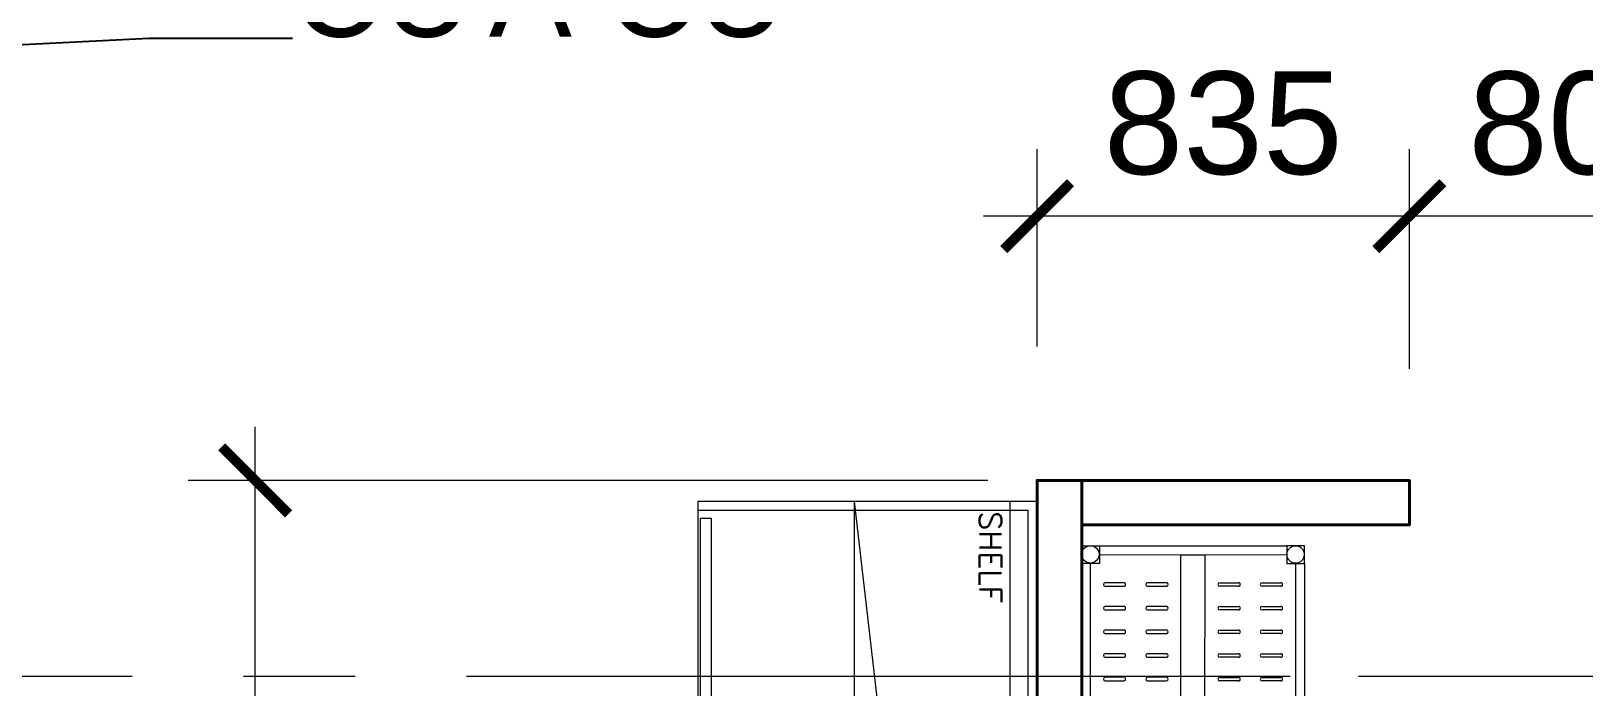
# Model space of a CAD drawing. Header units: millimetres. Extents: x 886808 to 1650903, y -1008069 to 230892.
# Drawn here: x 940213 to 943694, y -352423 to -350954 of the extents above; entities that cross this region are included whole.
import ezdxf
from ezdxf import colors
from ezdxf.entities.mleader import LeaderData, LeaderLine
from ezdxf.math import Vec2, Vec3

# ---------------------------------------------------------------- set-up
doc = ezdxf.new("R2010")
doc.units = ezdxf.units.MM
doc.linetypes.add('CENTER', pattern=[2, 1.25, -0.25, 0.25, -0.25])
doc.layers.get('0').update_dxf_attribs({"lineweight": 0})
for name, color, linetype, lineweight in [('01- NET TUONG- 242', 242, 'Continuous', 40), ('8l NET TO', 8, 'Continuous', 9), ('A_Dim', 8, 'Continuous', 5), ('HACTH', 8, 'Continuous', 0), ('hatch', 250, 'Continuous', 0), ('I-FURN', 252, 'Continuous', 5)]:
    doc.layers.add(name, color=color, linetype=linetype, lineweight=lineweight)
doc.styles.add('ADP_HC_vni_HC', font='')
doc.styles.add('TIÊU ĐỀ', font='arial.ttf', dxfattribs={"height": 230})
doc.styles.add('{18b73a54-fa43-428c-adcb-c1c7bbdf2c84}', font='Simplex.shx')
doc.styles.get('ADP_HC_vni_HC').set_extended_font_data('VNI-Helve-Condense')
doc.dimstyles.new('1-100', dxfattribs={"dimtxt": 230, "dimasz": 150, "dimexe": 150, "dimexo": 300, "dimgap": 90, "dimtad": 1, "dimdec": 0, "dimrnd": 5, "dimzin": 0, "dimtxsty": 'TIÊU ĐỀ', "dimblk": 'ARCHTICK', "dimcen": 100, "dimdle": 120, "dimclrd": 256, "dimclre": 256, "dimclrt": 2, "dimadec": 0, "dimazin": 0, "dimtfac": 1, "dimtdec": 0, "dimtix": 1, "dimtmove": 1, "dimatfit": 3, "dimldrblk": 'OPEN30', "dimfxl": 900, "dimtolj": 1, "dimtzin": 0, "dimlwd": 13, "dimlwe": 13, "dimarcsym": 1})

# ---------------------------------------------------------------- blocks, each defined once
blk = doc.blocks.new('TRUC KHU BEP')
at = {"layer": '8l NET TO', "color": 251, "linetype": 'CENTER', "ltscale": 1000, "true_color": 0x636466, "transparency": 33554636}
blk.add_line((-5729.4, 27100), (13215, 27100), dxfattribs=at)
blk = doc.blocks.new('BO TRI BEP')
at = {"layer": '01- NET TUONG- 242', "transparency": 33554636}
for points in [[(7479.7, 21354.8), (7579.7, 21354.8), (7579.7, 27538.8), (7479.7, 27538.8)], [(7579.7, 27538.8), (8314.3, 27538.8), (8314.3, 27438.8), (7579.7, 27438.8)]]:
    blk.add_lwpolyline(points, close=True, dxfattribs=at)
blk = doc.blocks.new('A$C26DD556D')
at = {"layer": 'hatch', "transparency": 33554636, "extrusion": (0, 0, -1)}
for p, q in [((9358.8, 18177.9), (8598.8, 18177.9)), ((8598.8, 18177.9), (8598.8, 16678.1)), ((9358.8, 16678.1), (9358.8, 18177.9)), ((9338.8, 18157.9), (8598.8, 18157.9)), ((8598.8, 18157.9), (8598.8, 16698.1)), ((9338.8, 16698.1), (9338.8, 18157.9)), ((8628.8, 18139.7), (8603.8, 18139.7)), ((8603.8, 18139.7), (8603.8, 17417.5)), ((8628.8, 17417.5), (8628.8, 18139.7))]:
    blk.add_line(p, q, dxfattribs=at)
at = {"layer": 'hatch', "transparency": 33554636}
for p, q in [((8948.8, 18177.9), (8948.8, 15177.9)), ((9298.8, 18177.9), (8948.8, 18177.9)), ((8948.8, 18177.9), (9298.8, 15177.9)), ((9298.8, 15177.9), (9298.8, 18177.9)), ((9458.8, 18038.7), (9458.8, 18078.7)), ((9458.8, 18078.7), (9498.8, 18078.7)), ((9458.8, 18038.7), (9458.8, 18078.7)), ((9498.8, 18078.7), (9918.8, 18078.5)), ((9498.8, 18078.7), (9498.8, 18038.7)), ((9958.8, 18078.5), (9918.8, 18078.5)), ((9918.8, 18078.5), (9918.8, 18038.5)), ((9958.8, 18038.5), (9958.8, 18078.5)), ((9958.8, 18038.5), (9958.8, 18078.5)), ((9458.3, 16918.7), (9458.8, 18038.7)), ((9458.8, 18038.7), (9458.8, 18038.7)), ((9498.8, 18038.7), (9458.8, 18038.7)), ((9458.8, 18038.7), (9458.8, 18038.7)), ((9478.3, 16918.7), (9478.8, 18038.7)), ((9498.8, 18058.7), (9918.8, 18058.5)), ((9498.8, 18038.7), (9498.8, 18038.7)), ((9681.3, 16898.6), (9681.8, 18058.6)), ((9681.8, 18058.6), (9735.8, 18058.6)), ((9735.3, 16898.6), (9735.8, 18058.6)), ((9918.8, 18038.5), (9958.8, 18038.5)), ((9918.8, 18038.5), (9918.8, 18038.5)), ((9918.8, 18038.5), (9918.8, 18038.5)), ((9918.8, 18038.5), (9958.8, 18038.5)), ((9938.8, 18038.5), (9938.3, 16918.5)), ((9958.8, 18038.5), (9958.3, 16918.5)), ((9553.7, 17995.8), (9511.7, 17995.8)), ((9511.7, 17987.8), (9553.7, 17987.8)), ((9648.7, 17995.8), (9606.7, 17995.8)), ((9606.7, 17987.8), (9648.7, 17987.8)), ((9768.7, 17995.7), (9810.7, 17995.7)), ((9810.7, 17987.7), (9768.7, 17987.7)), ((9863.7, 17995.7), (9905.7, 17995.7)), ((9905.7, 17987.7), (9863.7, 17987.7)), ((9553.7, 17942.8), (9511.7, 17942.8)), ((9511.7, 17934.8), (9553.7, 17934.8)), ((9648.7, 17942.8), (9606.7, 17942.8)), ((9606.7, 17934.8), (9648.7, 17934.8)), ((9768.7, 17942.7), (9810.7, 17942.7)), ((9810.7, 17934.7), (9768.7, 17934.7)), ((9863.7, 17942.7), (9905.7, 17942.7)), ((9905.7, 17934.7), (9863.7, 17934.7)), ((9553.7, 17889.8), (9511.7, 17889.8)), ((9511.7, 17881.8), (9553.7, 17881.8)), ((9648.7, 17889.8), (9606.7, 17889.8)), ((9606.7, 17881.8), (9648.7, 17881.8)), ((9768.7, 17889.7), (9810.7, 17889.7)), ((9810.7, 17881.7), (9768.7, 17881.7)), ((9863.7, 17889.7), (9905.7, 17889.7)), ((9905.7, 17881.7), (9863.7, 17881.7)), ((9553.7, 17836.8), (9511.7, 17836.8)), ((9511.7, 17828.8), (9553.7, 17828.8)), ((9648.7, 17836.8), (9606.7, 17836.8)), ((9606.7, 17828.8), (9648.7, 17828.8)), ((9768.7, 17836.7), (9810.7, 17836.7)), ((9810.7, 17828.7), (9768.7, 17828.7)), ((9863.7, 17836.7), (9905.7, 17836.7)), ((9905.7, 17828.7), (9863.7, 17828.7)), ((9553.7, 17783.8), (9511.7, 17783.8)), ((9511.7, 17775.8), (9553.7, 17775.8)), ((9648.7, 17783.8), (9606.7, 17783.8)), ((9606.7, 17775.8), (9648.7, 17775.8)), ((9768.7, 17783.7), (9810.7, 17783.7)), ((9810.7, 17775.7), (9768.7, 17775.7)), ((9863.7, 17783.7), (9905.7, 17783.7)), ((9905.7, 17775.7), (9863.7, 17775.7))]:
    blk.add_line(p, q, dxfattribs=at)
for centre in [(9478.8, 18059.2), (9938.8, 18059)]:
    blk.add_circle(centre, 19.5, dxfattribs=at)
for centre, start, end in [((9511.7, 17991.8), 89.9777, 269.9777), ((9553.7, 17991.8), 269.9777, 89.9777), ((9606.7, 17991.8), 89.9777, 269.9777), ((9648.7, 17991.8), 269.9777, 89.9777), ((9768.7, 17991.7), 89.9777, 269.9777), ((9810.7, 17991.7), 269.9777, 89.9777), ((9863.7, 17991.7), 89.9777, 269.9777), ((9905.7, 17991.7), 269.9777, 89.9777), ((9511.7, 17938.8), 89.9777, 269.9777), ((9553.7, 17938.8), 269.9777, 89.9777), ((9606.7, 17938.8), 89.9777, 269.9777), ((9648.7, 17938.8), 269.9777, 89.9777), ((9768.7, 17938.7), 89.9777, 269.9777), ((9810.7, 17938.7), 269.9777, 89.9777), ((9863.7, 17938.7), 89.9777, 269.9777), ((9905.7, 17938.7), 269.9777, 89.9777), ((9511.7, 17885.8), 89.9777, 269.9777), ((9553.7, 17885.8), 269.9777, 89.9777), ((9606.7, 17885.8), 89.9777, 269.9777), ((9648.7, 17885.8), 269.9777, 89.9777), ((9768.7, 17885.7), 89.9777, 269.9777), ((9810.7, 17885.7), 269.9777, 89.9777), ((9863.7, 17885.7), 89.9777, 269.9777), ((9905.7, 17885.7), 269.9777, 89.9777), ((9511.7, 17832.8), 89.9777, 269.9777), ((9553.7, 17832.8), 269.9777, 89.9777), ((9606.7, 17832.8), 89.9777, 269.9777), ((9648.7, 17832.8), 269.9777, 89.9777), ((9768.7, 17832.7), 89.9777, 269.9777), ((9810.7, 17832.7), 269.9777, 89.9777), ((9863.7, 17832.7), 89.9777, 269.9777), ((9905.7, 17832.7), 269.9777, 89.9777), ((9511.7, 17779.8), 89.9777, 269.9777), ((9553.7, 17779.8), 269.9777, 89.9777), ((9606.7, 17779.8), 89.9777, 269.9777), ((9648.7, 17779.8), 269.9777, 89.9777), ((9768.7, 17779.7), 89.9777, 269.9777), ((9810.7, 17779.7), 269.9777, 89.9777), ((9863.7, 17779.7), 89.9777, 269.9777), ((9905.7, 17779.7), 269.9777, 89.9777)]:
    blk.add_arc(centre, 4, start, end, dxfattribs=at)
at = {"layer": 'hatch', "transparency": 33554636, "style": '{18b73a54-fa43-428c-adcb-c1c7bbdf2c84}'}
blk.add_text('SHELF', height=50, rotation=270, dxfattribs=at).set_placement((9229.7, 18156.1))
blk = doc.blocks.new('_ArchTick')
at = {"color": 0, "linetype": 'ByBlock', "const_width": 0.15}
blk.add_lwpolyline([(-0.5, -0.5), (0.5, 0.5)], dxfattribs=at)
blk = doc.blocks.new('*D1141')
at = {"layer": 'A_Dim', "lineweight": 13, "transparency": 16777216}
for p, q in [((940715, -358354.4), (940715, -351840.4)), ((942358, -351960.4), (940565, -351960.4)), ((942358, -358234.4), (940565, -358234.4))]:
    blk.add_line(p, q, dxfattribs=at)
at = {"layer": 'Defpoints', "color": 0, "transparency": 16777216}
for p in [(940715, -351960.4), (942658, -351960.4), (942658, -358234.4)]:
    blk.add_point(p, dxfattribs=at)
at = {"layer": 'A_Dim', "lineweight": 13, "transparency": 16777216, "xscale": 150, "yscale": 150, "zscale": 150}
for p, rotation in [((940715, -351960.4), 90), ((940715, -358234.4), 270)]:
    blk.add_blockref('_ArchTick', p, dxfattribs=dict(at, rotation=rotation))
at = {"layer": 'A_Dim', "color": 2, "transparency": 16777216, "insert": (940507.6, -355097.4), "char_height": 230, "attachment_point": 5, "rotation": 90, "style": 'TIÊU ĐỀ'}
blk.add_mtext('\\A1;6275', dxfattribs=at)
blk = doc.blocks.new('_Open30')
at = {"color": 0, "linetype": 'ByBlock', "lineweight": -2}
for p, q in [((-1, 0.268), (0, 0)), ((0, 0), (-1, -0.268)), ((0, 0), (-1, 0))]:
    blk.add_line(p, q, dxfattribs=at)
blk = doc.blocks.new('*D1143')
at = {"layer": 'A_Dim', "lineweight": 13, "transparency": 16777216}
for p, q in [((943302.9, -351710.4), (943302.9, -351218.5)), ((944103.1, -351710.2), (944103.1, -351218.5)), ((944223.1, -351368.5), (943182.9, -351368.5))]:
    blk.add_line(p, q, dxfattribs=at)
at = {"layer": 'Defpoints', "color": 0, "transparency": 16777216}
for p in [(943302.9, -351368.5), (943302.9, -352010.4), (944103.1, -352010.2)]:
    blk.add_point(p, dxfattribs=at)
at = {"layer": 'A_Dim', "lineweight": 13, "transparency": 16777216, "xscale": 150, "yscale": 150, "zscale": 150, "rotation": 180}
blk.add_blockref('_ArchTick', (943302.9, -351368.5), dxfattribs=at)
at = {"layer": 'A_Dim', "lineweight": 13, "transparency": 16777216, "xscale": 150, "yscale": 150, "zscale": 150}
blk.add_blockref('_ArchTick', (944103.1, -351368.5), dxfattribs=at)
at = {"layer": 'A_Dim', "color": 2, "transparency": 16777216, "insert": (943703, -351161.1), "char_height": 230, "attachment_point": 5, "style": 'TIÊU ĐỀ'}
blk.add_mtext('\\A1;800', dxfattribs=at)
blk = doc.blocks.new('*D1144')
at = {"layer": 'A_Dim', "lineweight": 13, "transparency": 16777216}
for p, q in [((942468.3, -351660.4), (942468.3, -351218.5)), ((943302.9, -351710.4), (943302.9, -351218.5)), ((943422.9, -351368.5), (942348.3, -351368.5))]:
    blk.add_line(p, q, dxfattribs=at)
at = {"layer": 'Defpoints', "color": 0, "transparency": 16777216}
for p in [(942468.3, -351368.5), (942468.3, -351960.4), (943302.9, -352010.4)]:
    blk.add_point(p, dxfattribs=at)
at = {"layer": 'A_Dim', "lineweight": 13, "transparency": 16777216, "xscale": 150, "yscale": 150, "zscale": 150, "rotation": 180}
blk.add_blockref('_ArchTick', (942468.3, -351368.5), dxfattribs=at)
at = {"layer": 'A_Dim', "lineweight": 13, "transparency": 16777216, "xscale": 150, "yscale": 150, "zscale": 150}
blk.add_blockref('_ArchTick', (943302.9, -351368.5), dxfattribs=at)
at = {"layer": 'A_Dim', "color": 2, "transparency": 16777216, "insert": (942885.6, -351161), "char_height": 230, "attachment_point": 5, "style": 'TIÊU ĐỀ'}
blk.add_mtext('\\A1;835', dxfattribs=at)

msp = doc.modelspace()

# ---------------------------------------------------------------- linework, layer by layer
at = {"layer": '8l NET TO', "color": 251, "linetype": 'CENTER', "ltscale": 1000, "true_color": 0x636466, "transparency": 33554636}
msp.add_line((941785.5, -352399.2), (971474.1, -352399.2), dxfattribs=at)

# ---------------------------------------------------------------- block references
at = {"transparency": 33554636}
msp.add_blockref('TRUC KHU BEP', (934918.6, -379499.2), dxfattribs=at)
at = {"layer": 'HACTH', "color": 252, "lineweight": -2, "true_color": 0x939598, "transparency": 33554636}
msp.add_blockref('BO TRI BEP', (934988.6, -379499.2), dxfattribs=at)
at = {"layer": 'I-FURN', "transparency": 33554636}
msp.add_blockref('A$C26DD556D', (933109.1, -370185.5), dxfattribs=at)

# ---------------------------------------------------------------- dimensions: what is measured, and where the dimension line sits
at = {"layer": 'A_Dim'}
for base, p1, p2, picture, middle in [((942468.3, -351368.5), (943302.9, -352010.4), (942468.3, -351960.4), '*D1144', (942885.6, -351161)), ((943302.9, -351368.5), (944103.1, -352010.2), (943302.9, -352010.4), '*D1143', (943703, -351161.1))]:
    dim = msp.add_linear_dim(base=base, p1=p1, p2=p2, dimstyle='1-100', dxfattribs=at)
    dim.commit()
    dim.dimension.update_dxf_attribs({"geometry": picture, "text_midpoint": middle})
dim = msp.add_linear_dim(base=(940715, -351960.4), p1=(942658, -358234.4), p2=(942658, -351960.4), angle=90, dimstyle='1-100', dxfattribs=at)
dim.commit()
dim.dimension.update_dxf_attribs({"geometry": '*D1141', "text_midpoint": (940507.6, -355097.4)})

# ---------------------------------------------------------------- leaders
at = {"layer": 'Defpoints', "transparency": 33554636}
ml = msp.add_multileader_mtext('Standard', dxfattribs=at)
ml.set_content('{\\fArial|b0|i0|c0|p34;\\C256;CỬA CŨ}', color=30, style='ADP_HC_vni_HC')
ml.set_leader_properties()
ml.build(insert=Vec2(0, 0))
ml.multileader.update_dxf_attribs({"text_left_attachment_type": 7, "text_right_attachment_type": 7, "text_top_attachment_type": 10, "text_bottom_attachment_type": 10, "dogleg_length": 0.36, "arrow_head_size": 100})
ctx = ml.context
ctx.base_point, ctx.char_height, ctx.arrow_head_size, ctx.landing_gap_size, ctx.plane_origin = Vec3(940798.7, -350970), 200, 100, 0, Vec3(935815.1, -351608)
ctx.left_attachment, ctx.right_attachment = 7, 7
notes = []
notes.append((ctx, [(0, (1, 1, 0), (940477.5, -350970), (1, 0), 321.2, [(0, [(939000.4, -351041.7)], 0, [])])]))
ctx.mtext.insert, ctx.mtext.flow_direction = Vec3(940798.7, -350766.6), 5
for ctx, leaders in notes:
    for number, flags, end, landing, length, lines in leaders:
        leader = LeaderData()
        leader.index, (leader.has_last_leader_line, leader.has_dogleg_vector, leader.attachment_direction) = number, flags
        leader.last_leader_point, leader.dogleg_vector, leader.dogleg_length = Vec3(end), Vec3(landing), length
        for number, points, colour, breaks in lines:
            line = LeaderLine()
            line.index, line.vertices, line.color, line.breaks = number, Vec3.list(points), colors.encode_raw_color(colour), breaks
            leader.lines.append(line)
        ctx.leaders.append(leader)

doc.saveas('drawing.dxf')
